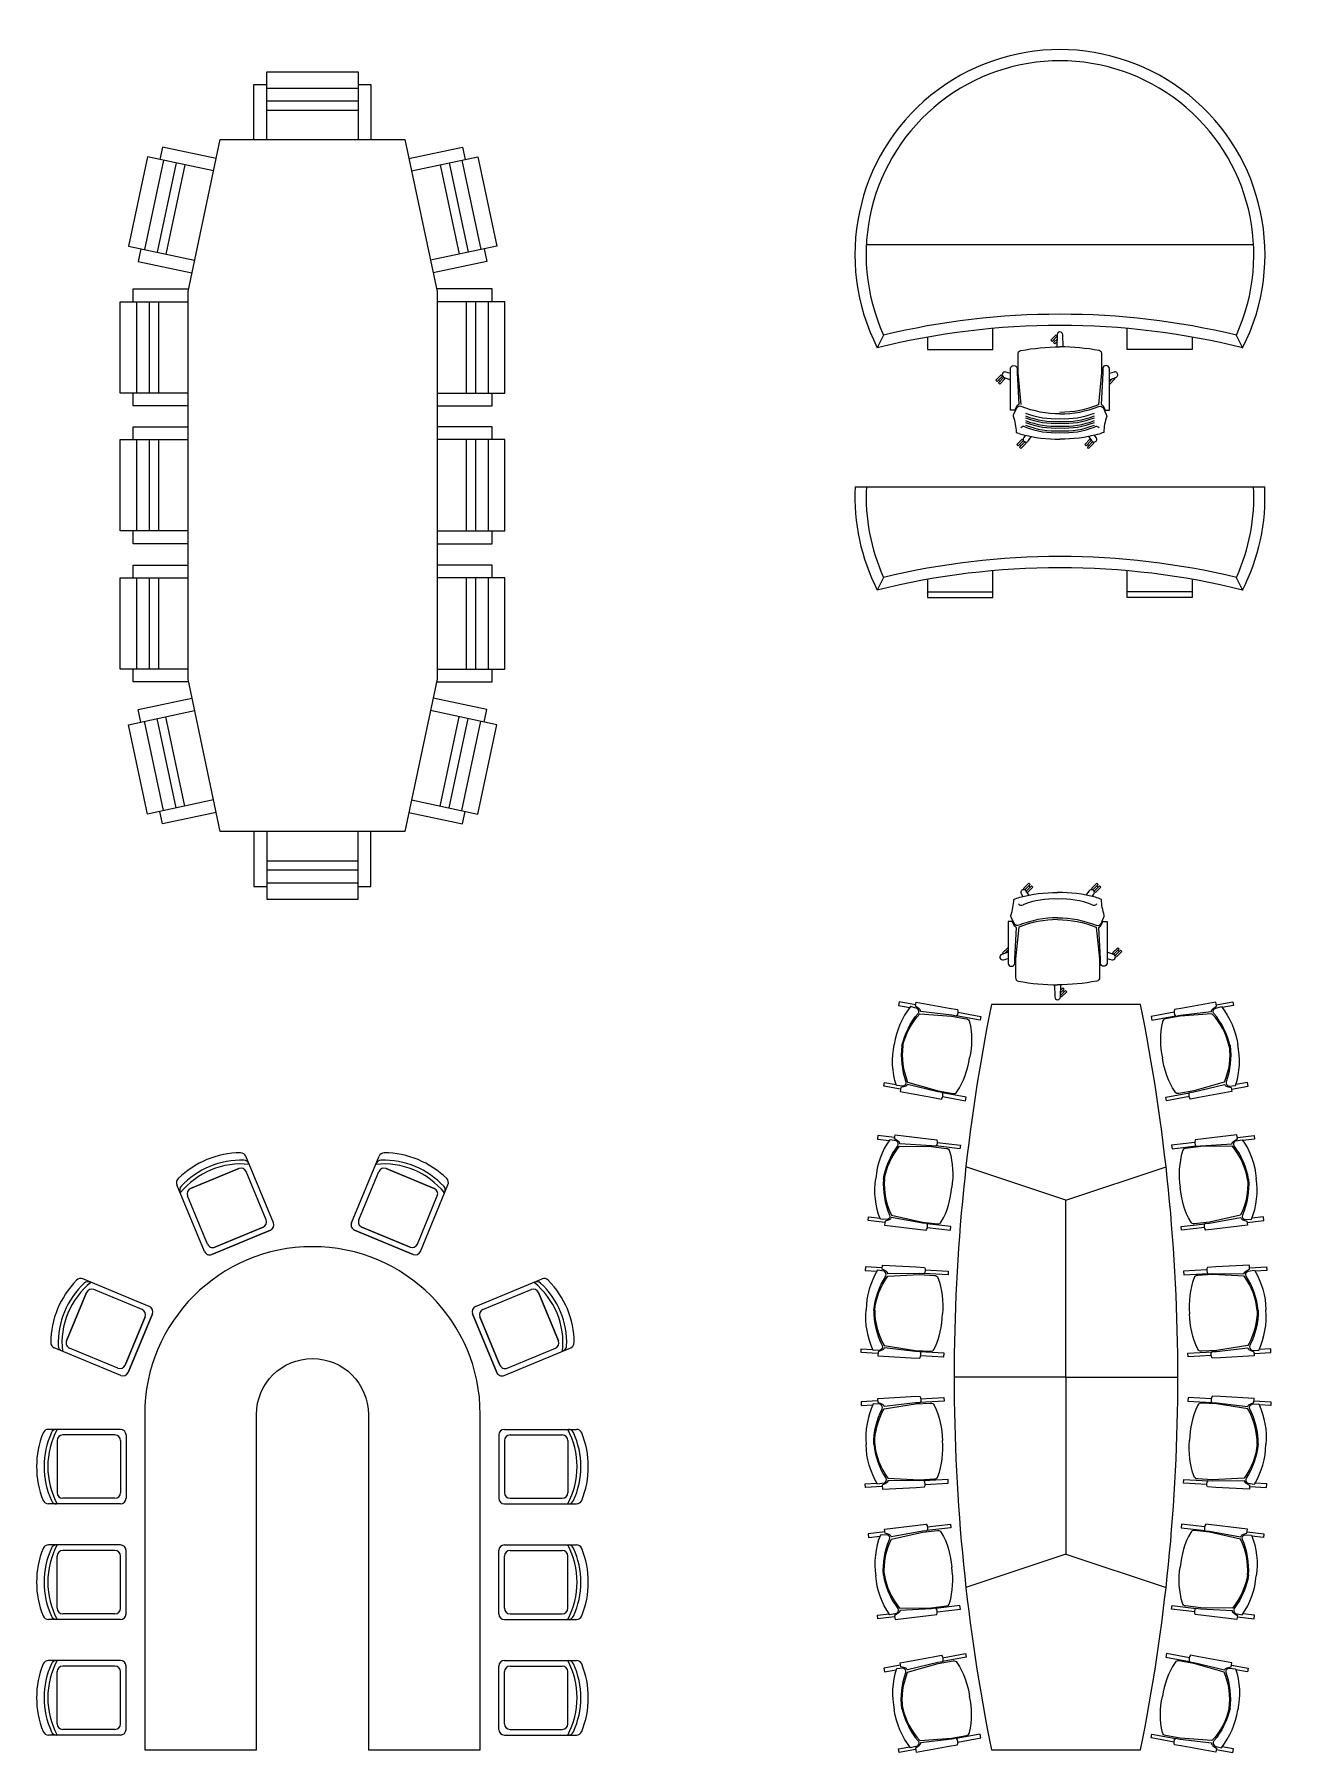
# Model space of a CAD drawing. Header units: millimetres. Extents: x 3122 to 31499, y 2297 to 20525.
# Drawn here: x 7998 to 14716, y 2316 to 11535 of the extents above; entities that cross this region are included whole.
import ezdxf

# ---------------------------------------------------------------- set-up
doc = ezdxf.new("R2010")
doc.units = ezdxf.units.MM
doc.layers.add('dwgmodels.com', color=250, linetype='Continuous')

# ---------------------------------------------------------------- blocks, each defined once
blk = doc.blocks.new('furn office 09_dwgmodels.com')
at = {"color": 0}
for p, q in [((-1038.9, -1046), (1037.9, -1046)), ((-946.1, -1531.8), (-979.8, -1600)), ((-710, -1542.6), (-710, -1610)), ((-360, -1610), (-360, -1496)), ((-35.4, -1558.3), (-28.3, -1565.4)), ((360, -1610), (360, -1496)), ((710, -1542.6), (710, -1610)), ((946.1, -1531.8), (979.8, -1600)), ((-710, -1610), (-360, -1610)), ((710, -1610), (360, -1610)), ((-330.4, -1773.3), (-323.3, -1780.4)), ((265, -1778.6), (266.7, -1780.4)), ((-217, -2119), (-210, -2126)), ((146.8, -2118.8), (153.9, -2125.9)), ((-1098.7, -2346), (1098.7, -2346)), ((-946.1, -2831.8), (-979.8, -2900)), ((-710, -2842.6), (-710, -2940)), ((-360, -2940), (-360, -2796)), ((360, -2940), (360, -2796)), ((710, -2842.6), (710, -2940)), ((946.1, -2831.8), (979.8, -2900)), ((-710, -2910), (-360, -2910)), ((-710, -2940), (-360, -2940)), ((710, -2910), (360, -2910)), ((710, -2940), (360, -2940))]:
    blk.add_line(p, q, dxfattribs=at)
for points in [[(-15.2, -1536), (-21.2, -1530), (-49.5, -1558.3)], [(-49.5, -1558.3), (-42.4, -1565.4), (-15.3, -1538.2)], [(-28.3, -1579.5), (-35.4, -1572.4), (-15.8, -1552.8)], [(-16.2, -1567.5), (-28.3, -1579.5)], [(265, -1782.1), (282.4, -1764.6)], [(266.7, -1794.5), (265, -1792.8)], [(290.5, -1761.7), (295, -1766.2), (266.7, -1794.5)]]:
    blk.add_lwpolyline(points, dxfattribs=at)
for points in [[(17.2, -1595.1), (15, -1530, 1), (-15, -1530), (-17.2, -1595.1, -0.488714)], [(-207.6, -1904.4), (-225, -1735), (-225, -1635, -0.414214), (-210, -1615, -0.046652), (0, -1594.9, -0.30894)], [(207.6, -1904.4), (225, -1735), (225, -1635, 0.414214), (210, -1615, 0.046652), (0, -1594.9, 0.30894)], [(-265, -1737.2), (-290.2, -1729.9, 1), (-299.5, -1758.5), (-265, -1771, -0.488714)], [(265, -1771), (299.5, -1758.5, 1), (290.2, -1729.9), (265, -1737.2, -0.488714)], [(0, -1955, -0.096913), (-207.6, -1914.4, 0.398658), (-233.2, -1924.4), (-248.7, -1957.3, 0.121111)], [(0, -1945, 0.096913), (207.6, -1904.4)], [(0, -1955, 0.096913), (207.6, -1914.4, -0.398658), (233.2, -1924.4), (248.7, -1957.3, -0.121111)], [(-248.7, -1957.3, 0.121111), (-250.6, -1966.7, -0.071788), (-235, -2053.6, 0.044073), (-202.5, -2065, 0.070245), (0, -2090, 0.103619)], [(248.7, -1957.3, -0.121111), (250.6, -1966.7, 0.071788), (235, -2053.6, -0.044073), (202.5, -2065, -0.070245), (0, -2090, -0.103619)], [(-185.8, -2069.3), (-194.3, -2082, 1), (-170.1, -2099.6), (-152.2, -2076.6, -0.488714)], [(152.2, -2076.6), (170.1, -2099.6, 1), (194.3, -2082), (185.8, -2069.3, -0.488714)]]:
    blk.add_lwpolyline(points, format="xyb", dxfattribs=at)
for points in [[(-344.5, -1773.3), (-337.4, -1780.4), (-309.1, -1752.1), (-316.2, -1745)], [(-323.3, -1794.5), (-330.4, -1787.4), (-302.1, -1759.1), (-295, -1766.2)], [(-231.2, -2119), (-224.1, -2126), (-195.8, -2097.8), (-202.9, -2090.7)], [(-210, -2140.2), (-217, -2133.1), (-188.7, -2104.8), (-181.7, -2111.9)], [(132.7, -2118.8), (139.7, -2125.9), (168, -2097.6), (160.9, -2090.5)], [(153.9, -2140), (146.8, -2133), (175.1, -2104.7), (182.2, -2111.8)]]:
    blk.add_lwpolyline(points, close=True, dxfattribs=at)
for points in [[(-265, -1935), (-265, -1755), (-265, -1710, -0.867295), (-230, -1710), (-230, -1735), (-220.4, -1903.6, 0.220172), (-233.2, -1914.4), (-242.9, -1935)], [(265, -1935), (265, -1755), (265, -1710, 0.867295), (230, -1710), (230, -1735), (220.4, -1903.6, -0.220172), (233.2, -1914.4), (242.9, -1935)], [(265, -1935), (265, -1755), (265, -1710, 0.867295), (230, -1710), (230, -1735), (220.4, -1903.6, -0.220172), (233.2, -1914.4), (242.9, -1935)]]:
    blk.add_lwpolyline(points, format="xyb", close=True, dxfattribs=at)
for centre, radius, start, end in [((0, -1100), 1100, 332.96431, 207.03569), ((0, -1100), 1040, 335.46973, 204.53027), ((0, -5480), 4060, 76.52404, 103.47596), ((0, -5540), 4060, 76.03501, 103.96499), ((-195, -2040), 18, 56.30993, 146.30993), ((-24.9, -1548.1), 432.6, 248.27765, 273.3003), ((-24.9, -1563.1), 432.6, 248.27765, 273.3003), ((-24.9, -1573.1), 432.6, 248.27765, 273.3003), ((-24.9, -1588.1), 432.6, 248.27765, 273.3003), ((-24.9, -1598.1), 432.6, 248.27765, 273.3003), ((-24.9, -1613.1), 432.6, 248.27765, 273.3003), ((-24.9, -1623.1), 432.6, 248.27765, 273.3003), ((24.9, -1548.1), 432.6, 266.6997, 291.72235), ((24.9, -1563.1), 432.6, 266.6997, 291.72235), ((24.9, -1573.1), 432.6, 266.6997, 291.72235), ((24.9, -1588.1), 432.6, 266.6997, 291.72235), ((24.9, -1598.1), 432.6, 266.6997, 291.72235), ((24.9, -1613.1), 432.6, 266.6997, 291.72235), ((24.9, -1623.1), 432.6, 266.6997, 291.72235), ((195, -2040), 18, 33.69007, 123.69007), ((0, -2400), 1100, 177.18846, 207.03569), ((0, -2400), 1040, 177.02612, 204.53027), ((0, -2400), 1040, 335.46973, 2.97388), ((0, -2400), 1100, 332.96431, 2.81154), ((0, -6780), 4060, 76.52404, 103.47596), ((0, -6840), 4060, 76.03501, 103.96499)]:
    blk.add_arc(centre, radius, start, end, dxfattribs=at)
blk = doc.blocks.new('table 0512')
at = {"color": 0}
for p, q in [((-191.8, 2628.8), (-198.9, 2635.9)), ((172, 2629), (165, 2636)), ((-310, 2288.6), (-311.7, 2290.4)), ((285.4, 2283.3), (278.3, 2290.4)), ((-9.6, 2068.3), (-16.7, 2075.4)), ((0, 950), (-536.7, 1128.9)), ((0, 950), (536.7, 1128.9)), ((0, 0), (0, 950)), ((0, 0), (0, 950)), ((0, 0), (-600, 0)), ((0, 0), (0, -950)), ((0, 0), (600, 0)), ((0, 0), (0, -950)), ((0, -950), (-536.7, -1128.9)), ((0, -950), (536.7, -1128.9))]:
    blk.add_line(p, q, dxfattribs=at)
for points in [[(-293.7, 2467.3, -0.121111), (-295.6, 2476.7, 0.071788), (-280, 2563.6, -0.044073), (-247.5, 2575, -0.070245), (-45, 2600, -0.103619)], [(-197.2, 2586.6), (-215.1, 2609.6, 1), (-239.3, 2592), (-230.8, 2579.3, -0.488714)], [(203.7, 2467.3, 0.121111), (205.6, 2476.7, -0.071788), (190, 2563.6, 0.044073), (157.5, 2575, 0.070245), (-45, 2600, 0.103619)], [(140.8, 2579.3), (149.3, 2592, 1), (125.1, 2609.6), (107.2, 2586.6, -0.488714)], [(-45, 2465, 0.096913), (-252.6, 2424.4, -0.398658), (-278.2, 2434.4), (-293.7, 2467.3, -0.121111)], [(-252.6, 2414.4), (-270, 2245), (-270, 2145, 0.414214), (-255, 2125, 0.046652), (-45, 2104.9, 0.30894)], [(-45, 2455, 0.096913), (-252.6, 2414.4)], [(-45, 2465, -0.096913), (162.6, 2424.4, 0.398658), (188.2, 2434.4), (203.7, 2467.3, 0.121111)], [(-45, 2455, -0.096913), (162.6, 2414.4)], [(162.6, 2414.4), (180, 2245), (180, 2145, -0.414214), (165, 2125, -0.046652), (-45, 2104.9, -0.30894)], [(-310, 2281), (-344.5, 2268.5, 1), (-335.2, 2239.9), (-310, 2247.2, -0.488714)], [(220, 2247.2), (245.2, 2239.9, 1), (254.5, 2268.5), (220, 2281, -0.488714)], [(-62.2, 2105.1), (-60, 2040, 1), (-30, 2040), (-27.8, 2105.1, -0.488714)], [(-880.6, 1777.1, -0.119401), (-793, 1952, 0.398658), (-798.3, 1979), (-833.7, 1988.2, 0.13244), (-921.1, 1785.5)], [(-875.6, 1776.2, -0.129806), (-783.2, 1950.2), (-613.4, 1937.3), (-533.2, 1922.8, -0.30894), (-517.1, 1907, -0.113102), (-517.6, 1712.8)], [(875.6, 1776.2, 0.129806), (783.2, 1950.2), (613.4, 1937.3), (533.2, 1922.8, 0.30894), (517.1, 1907, 0.113102), (517.6, 1712.8)], [(880.6, 1777.1, 0.119401), (793, 1952, -0.398658), (798.3, 1979), (833.7, 1988.2, -0.13244), (921.1, 1785.5)], [(-880.2, 1779.3, 0.119401), (-859.2, 1584.9, -0.398658), (-873.6, 1561.4), (-910, 1565.1, -0.13244), (-921.1, 1785.5)], [(-875.2, 1778.4, 0.129806), (-849.4, 1583.1), (-685.8, 1535.9), (-605.5, 1521.5, 0.30894), (-585, 1530.7, 0.113102), (-517.6, 1712.8)], [(875.2, 1778.4, -0.129806), (849.4, 1583.1), (685.8, 1535.9), (605.5, 1521.5, -0.30894), (585, 1530.7, -0.113102), (517.6, 1712.8)], [(880.2, 1779.3, -0.119401), (859.2, 1584.9, 0.398658), (873.6, 1561.4), (910, 1565.1, 0.13244), (921.1, 1785.5)], [(-979.4, 1060.6, -0.119401), (-903, 1240.6, 0.398658), (-909.9, 1267.2), (-945.8, 1274.3, 0.13244), (-1020.4, 1066.5)], [(-974.4, 1060, -0.129806), (-893, 1239.4), (-722.8, 1237.1), (-641.8, 1227.7, -0.30894), (-624.8, 1212.9, -0.113102), (-613.1, 1019.1)], [(974.4, 1060, 0.129806), (893, 1239.4), (722.8, 1237.1), (641.8, 1227.7, 0.30894), (624.8, 1212.9, 0.113102), (613.1, 1019.1)], [(979.4, 1060.6, 0.119401), (903, 1240.6, -0.398658), (909.9, 1267.2), (945.8, 1274.3, -0.13244), (1020.4, 1066.5)], [(-979.2, 1062.8, 0.119401), (-946.1, 870.1, -0.398658), (-959, 845.8), (-995.6, 847.1, -0.13244), (-1020.4, 1066.5)], [(-974.2, 1062.2, 0.129806), (-936.2, 868.9), (-770, 832), (-689, 822.6, 0.30894), (-669, 833.1, 0.113102), (-613.1, 1019.1)], [(974.2, 1062.2, -0.129806), (936.2, 868.9), (770, 832), (689, 822.6, -0.30894), (669, 833.1, -0.113102), (613.1, 1019.1)], [(979.2, 1062.8, -0.119401), (946.1, 870.1, 0.398658), (959, 845.8), (995.6, 847.1, 0.13244), (1020.4, 1066.5)], [(-1031.3, 358, -0.119401), (-966.5, 542.5, 0.398658), (-975.2, 568.6), (-1011.4, 573.3, 0.13244), (-1072.5, 361.2)], [(1031.3, 358, 0.119401), (966.5, 542.5, -0.398658), (975.2, 568.6), (1011.4, 573.3, -0.13244), (1072.5, 361.2)], [(-1026.3, 357.7, -0.129806), (-956.5, 542), (-786.5, 550.5), (-705.1, 546.3, -0.30894), (-687.1, 532.6, -0.113102), (-663.1, 339.9)], [(1026.3, 357.7, 0.129806), (956.5, 542), (786.5, 550.5), (705.1, 546.3, 0.30894), (687.1, 532.6, 0.113102), (663.1, 339.9)], [(-1031.2, 360.2, 0.119401), (-985.8, 169.9, -0.398658), (-997.2, 144.9), (-1033.7, 143.9, -0.13244), (-1072.5, 361.2)], [(-1026.1, 359.9, 0.129806), (-975.9, 169.4), (-807.6, 143.3), (-726.2, 139, 0.30894), (-706.9, 150.8, 0.113102), (-663.1, 339.9)], [(1026.1, 359.9, -0.129806), (975.9, 169.4), (807.6, 143.3), (726.2, 139, -0.30894), (706.9, 150.8, -0.113102), (663.1, 339.9)], [(1031.2, 360.2, -0.119401), (985.8, 169.9, 0.398658), (997.2, 144.9), (1033.7, 143.9, 0.13244), (1072.5, 361.2)], [(-1031.2, -360.2, -0.119401), (-985.8, -169.9, 0.398658), (-997.2, -144.9), (-1033.7, -143.9, 0.13244), (-1072.5, -361.2)], [(-1026.1, -359.9, -0.129806), (-975.9, -169.4), (-807.6, -143.3), (-726.2, -139, -0.30894), (-706.9, -150.8, -0.113102), (-663.1, -339.9)], [(1026.1, -359.9, 0.129806), (975.9, -169.4), (807.6, -143.3), (726.2, -139, 0.30894), (706.9, -150.8, 0.113102), (663.1, -339.9)], [(1031.2, -360.2, 0.119401), (985.8, -169.9, -0.398658), (997.2, -144.9), (1033.7, -143.9, -0.13244), (1072.5, -361.2)], [(-1031.3, -358, 0.119401), (-966.5, -542.5, -0.398658), (-975.2, -568.6), (-1011.4, -573.3, -0.13244), (-1072.5, -361.2)], [(-1026.3, -357.7, 0.129806), (-956.5, -542), (-786.5, -550.5), (-705.1, -546.3, 0.30894), (-687.1, -532.6, 0.113102), (-663.1, -339.9)], [(1026.3, -357.7, -0.129806), (956.5, -542), (786.5, -550.5), (705.1, -546.3, -0.30894), (687.1, -532.6, -0.113102), (663.1, -339.9)], [(1031.3, -358, -0.119401), (966.5, -542.5, 0.398658), (975.2, -568.6), (1011.4, -573.3, 0.13244), (1072.5, -361.2)], [(-974.2, -1062.2, -0.129806), (-936.2, -868.9), (-770, -832), (-689, -822.6, -0.30894), (-669, -833.1, -0.113102), (-613.1, -1019.1)], [(974.2, -1062.2, 0.129806), (936.2, -868.9), (770, -832), (689, -822.6, 0.30894), (669, -833.1, 0.113102), (613.1, -1019.1)], [(-979.2, -1062.8, -0.119401), (-946.1, -870.1, 0.398658), (-959, -845.8), (-995.6, -847.1, 0.13244), (-1020.4, -1066.5)], [(979.2, -1062.8, 0.119401), (946.1, -870.1, -0.398658), (959, -845.8), (995.6, -847.1, -0.13244), (1020.4, -1066.5)], [(-979.4, -1060.6, 0.119401), (-903, -1240.6, -0.398658), (-909.9, -1267.2), (-945.8, -1274.3, -0.13244), (-1020.4, -1066.5)], [(-974.4, -1060, 0.129806), (-893, -1239.4), (-722.8, -1237.1), (-641.8, -1227.7, 0.30894), (-624.8, -1212.9, 0.113102), (-613.1, -1019.1)], [(974.4, -1060, -0.129806), (893, -1239.4), (722.8, -1237.1), (641.8, -1227.7, -0.30894), (624.8, -1212.9, -0.113102), (613.1, -1019.1)], [(979.4, -1060.6, -0.119401), (903, -1240.6, 0.398658), (909.9, -1267.2), (945.8, -1274.3, 0.13244), (1020.4, -1066.5)], [(-880.2, -1779.3, -0.119401), (-859.2, -1584.9, 0.398658), (-873.6, -1561.4), (-910, -1565.1, 0.13244), (-921.1, -1785.5)], [(-875.2, -1778.4, -0.129806), (-849.4, -1583.1), (-685.8, -1535.9), (-605.5, -1521.5, -0.30894), (-585, -1530.7, -0.113102), (-517.6, -1712.8)], [(875.2, -1778.4, 0.129806), (849.4, -1583.1), (685.8, -1535.9), (605.5, -1521.5, 0.30894), (585, -1530.7, 0.113102), (517.6, -1712.8)], [(880.2, -1779.3, 0.119401), (859.2, -1584.9, -0.398658), (873.6, -1561.4), (910, -1565.1, -0.13244), (921.1, -1785.5)], [(-875.6, -1776.2, 0.129806), (-783.2, -1950.2), (-613.4, -1937.3), (-533.2, -1922.8, 0.30894), (-517.1, -1907, 0.113102), (-517.6, -1712.8)], [(875.6, -1776.2, -0.129806), (783.2, -1950.2), (613.4, -1937.3), (533.2, -1922.8, -0.30894), (517.1, -1907, -0.113102), (517.6, -1712.8)], [(-880.6, -1777.1, 0.119401), (-793, -1952, -0.398658), (-798.3, -1979), (-833.7, -1988.2, -0.13244), (-921.1, -1785.5)], [(880.6, -1777.1, -0.119401), (793, -1952, 0.398658), (798.3, -1979), (833.7, -1988.2, 0.13244), (921.1, -1785.5)]]:
    blk.add_lwpolyline(points, format="xyb", dxfattribs=at)
for points in [[(-198.9, 2650), (-191.8, 2643), (-220.1, 2614.7), (-227.2, 2621.8)], [(-177.7, 2628.8), (-184.7, 2635.9), (-213, 2607.6), (-205.9, 2600.5)], [(165, 2650.2), (172, 2643.1), (143.7, 2614.8), (136.7, 2621.9)], [(186.2, 2629), (179.1, 2636), (150.8, 2607.8), (157.9, 2600.7)], [(278.3, 2304.5), (285.4, 2297.4), (257.1, 2269.1), (250, 2276.2)], [(299.5, 2283.3), (292.4, 2290.4), (264.1, 2262.1), (271.2, 2255)]]:
    blk.add_lwpolyline(points, close=True, dxfattribs=at)
for points in [[(-310, 2445), (-310, 2265), (-310, 2220, 0.867295), (-275, 2220), (-275, 2245), (-265.4, 2413.6, -0.220172), (-278.2, 2424.4), (-287.9, 2445)], [(-310, 2445), (-310, 2265), (-310, 2220, 0.867295), (-275, 2220), (-275, 2245), (-265.4, 2413.6, -0.220172), (-278.2, 2424.4), (-287.9, 2445)], [(220, 2445), (220, 2265), (220, 2220, -0.867295), (185, 2220), (185, 2245), (175.4, 2413.6, 0.220172), (188.2, 2424.4), (197.9, 2445)], [(-803.2, 2012.1), (-626, 1980.2), (-581.7, 1972.2, -0.285714), (-587.9, 1937.8), (-612.5, 1942.2), (-780.2, 1962.6, 0.220172), (-788.5, 1977.2), (-807.1, 1990.4)], [(0, 2000), (-400, 2000, 0.049876), (-600, 0, 0.049876), (-400, -2000), (0, -2000), (400, -2000, 0.049876), (600, 0, 0.049876), (400, 2000)], [(803.2, 2012.1), (626, 1980.2), (581.7, 1972.2, 0.285714), (587.9, 1937.8), (612.5, 1942.2), (780.2, 1962.6, -0.220172), (788.5, 1977.2), (807.1, 1990.4)], [(-889.7, 1532), (-712.5, 1500.1), (-668.3, 1492.1, 0.285714), (-662.1, 1526.6), (-686.7, 1531), (-850.9, 1570.4, -0.220172), (-863.8, 1559.6), (-885.8, 1553.7)], [(889.7, 1532), (712.5, 1500.1), (668.3, 1492.1, -0.285714), (662.1, 1526.6), (686.7, 1531), (850.9, 1570.4, 0.220172), (863.8, 1559.6), (885.8, 1553.7)], [(-916.8, 1300), (-738, 1279.2), (-693.3, 1274, -0.285714), (-697.4, 1239.2), (-722.2, 1242.1), (-890.8, 1252, 0.220172), (-900, 1266.1), (-919.4, 1278.1)], [(916.8, 1300), (738, 1279.2), (693.3, 1274, 0.285714), (697.4, 1239.2), (722.2, 1242.1), (890.8, 1252, -0.220172), (900, 1266.1), (919.4, 1278.1)], [(-973.2, 815.4), (-794.4, 794.6), (-749.7, 789.4, 0.285714), (-745.7, 824.2), (-770.5, 827.1), (-936.9, 856.1, -0.220172), (-949.1, 844.6), (-970.7, 837.3)], [(973.2, 815.4), (794.4, 794.6), (749.7, 789.4, -0.285714), (745.7, 824.2), (770.5, 827.1), (936.9, 856.1, 0.220172), (949.1, 844.6), (970.7, 837.3)], [(-984.1, 600.9), (-804.4, 591.5), (-759.4, 589.2, -0.285714), (-761.2, 554.2), (-786.2, 555.5), (-955.1, 554.7, 0.220172), (-965.2, 568.1), (-985.3, 578.8)], [(984.1, 600.9), (804.4, 591.5), (759.4, 589.2, 0.285714), (761.2, 554.2), (786.2, 555.5), (955.1, 554.7, -0.220172), (965.2, 568.1), (985.3, 578.8)], [(-1009.4, 113.7), (-829.7, 104.4), (-784.7, 102, 0.285714), (-782.9, 137), (-807.9, 138.3), (-975.7, 156.6, -0.220172), (-987.2, 144.3), (-1008.3, 135.7)], [(1009.4, 113.7), (829.7, 104.4), (784.7, 102, -0.285714), (782.9, 137), (807.9, 138.3), (975.7, 156.6, 0.220172), (987.2, 144.3), (1008.3, 135.7)], [(-1009.4, -113.7), (-829.7, -104.4), (-784.7, -102, -0.285714), (-782.9, -137), (-807.9, -138.3), (-975.7, -156.6, 0.220172), (-987.2, -144.3), (-1008.3, -135.7)], [(1009.4, -113.7), (829.7, -104.4), (784.7, -102, 0.285714), (782.9, -137), (807.9, -138.3), (975.7, -156.6, -0.220172), (987.2, -144.3), (1008.3, -135.7)], [(-984.1, -600.9), (-804.4, -591.5), (-759.4, -589.2, 0.285714), (-761.2, -554.2), (-786.2, -555.5), (-955.1, -554.7, -0.220172), (-965.2, -568.1), (-985.3, -578.8)], [(984.1, -600.9), (804.4, -591.5), (759.4, -589.2, -0.285714), (761.2, -554.2), (786.2, -555.5), (955.1, -554.7, 0.220172), (965.2, -568.1), (985.3, -578.8)], [(-973.2, -815.4), (-794.4, -794.6), (-749.7, -789.4, -0.285714), (-745.7, -824.2), (-770.5, -827.1), (-936.9, -856.1, 0.220172), (-949.1, -844.6), (-970.7, -837.3)], [(973.2, -815.4), (794.4, -794.6), (749.7, -789.4, 0.285714), (745.7, -824.2), (770.5, -827.1), (936.9, -856.1, -0.220172), (949.1, -844.6), (970.7, -837.3)], [(-916.8, -1300), (-738, -1279.2), (-693.3, -1274, 0.285714), (-697.4, -1239.2), (-722.2, -1242.1), (-890.8, -1252, -0.220172), (-900, -1266.1), (-919.4, -1278.1)], [(916.8, -1300), (738, -1279.2), (693.3, -1274, -0.285714), (697.4, -1239.2), (722.2, -1242.1), (890.8, -1252, 0.220172), (900, -1266.1), (919.4, -1278.1)], [(-889.7, -1532), (-712.5, -1500.1), (-668.3, -1492.1, -0.285714), (-662.1, -1526.6), (-686.7, -1531), (-850.9, -1570.4, 0.220172), (-863.8, -1559.6), (-885.8, -1553.7)], [(889.7, -1532), (712.5, -1500.1), (668.3, -1492.1, 0.285714), (662.1, -1526.6), (686.7, -1531), (850.9, -1570.4, -0.220172), (863.8, -1559.6), (885.8, -1553.7)], [(-803.2, -2012.1), (-626, -1980.2), (-581.7, -1972.2, 0.285714), (-587.9, -1937.8), (-612.5, -1942.2), (-780.2, -1962.6, -0.220172), (-788.5, -1977.2), (-807.1, -1990.4)], [(803.2, -2012.1), (626, -1980.2), (581.7, -1972.2, -0.285714), (587.9, -1937.8), (612.5, -1942.2), (780.2, -1962.6, 0.220172), (788.5, -1977.2), (807.1, -1990.4)]]:
    blk.add_lwpolyline(points, format="xyb", close=True, dxfattribs=at)
for points in [[(-335.5, 2271.7), (-340, 2276.2), (-311.7, 2304.5)], [(-310, 2292.1), (-327.4, 2274.6)], [(-311.7, 2304.5), (-310, 2302.8)], [(-29.8, 2046), (-23.8, 2040), (4.5, 2068.3)], [(4.5, 2068.3), (-2.6, 2075.4), (-29.7, 2048.2)], [(-16.7, 2089.5), (-9.6, 2082.4), (-29.2, 2062.8)], [(-28.8, 2077.5), (-16.7, 2089.5)], [(-806.5, 1998.6), (-895, 2014.5), (-898.6, 1994.9), (-837.2, 1983.8)], [(-580.1, 1957.8), (-457.1, 1935.6), (-460.6, 1915.9), (-588.6, 1939)], [(580.1, 1957.8), (457.1, 1935.6), (460.6, 1915.9), (588.6, 1939)], [(806.5, 1998.6), (895, 2014.5), (898.6, 1994.9), (837.2, 1983.8)], [(-888.1, 1545.9), (-976.6, 1561.8), (-973.1, 1581.5), (-911.7, 1570.5)], [(888.1, 1545.9), (976.6, 1561.8), (973.1, 1581.5), (911.7, 1570.5)], [(-661.7, 1505.1), (-538.7, 1482.9), (-535.1, 1502.6), (-663.1, 1525.6)], [(661.7, 1505.1), (538.7, 1482.9), (535.1, 1502.6), (663.1, 1525.6)], [(-919.3, 1286.3), (-1008.7, 1296.7), (-1011, 1276.8), (-949, 1269.6)], [(919.3, 1286.3), (1008.7, 1296.7), (1011, 1276.8), (949, 1269.6)], [(-690.8, 1259.7), (-566.6, 1245.2), (-569, 1225.3), (-698.1, 1240.4)], [(690.8, 1259.7), (566.6, 1245.2), (569, 1225.3), (698.1, 1240.4)], [(-972.5, 829.4), (-1061.9, 839.8), (-1059.6, 859.6), (-997.6, 852.4)], [(972.5, 829.4), (1061.9, 839.8), (1059.6, 859.6), (997.6, 852.4)], [(-744, 802.8), (-619.9, 788.3), (-617.5, 808.2), (-746.7, 823.2)], [(744, 802.8), (619.9, 788.3), (617.5, 808.2), (746.7, 823.2)], [(-985.7, 587), (-1075.6, 591.7), (-1076.6, 571.7), (-1014.3, 568.5)], [(-756, 575.1), (-631.2, 568.6), (-632.2, 548.6), (-762, 555.4)], [(756, 575.1), (631.2, 568.6), (632.2, 548.6), (762, 555.4)], [(985.7, 587), (1075.6, 591.7), (1076.6, 571.7), (1014.3, 568.5)], [(-1009.5, 127.6), (-1099.4, 132.3), (-1098.4, 152.3), (-1036.1, 149)], [(-779.9, 115.7), (-655, 109.2), (-654, 129.2), (-783.8, 135.9)], [(779.9, 115.7), (655, 109.2), (654, 129.2), (783.8, 135.9)], [(1009.5, 127.6), (1099.4, 132.3), (1098.4, 152.3), (1036.1, 149)], [(-1009.5, -127.6), (-1099.4, -132.3), (-1098.4, -152.3), (-1036.1, -149)], [(-779.9, -115.7), (-655, -109.2), (-654, -129.2), (-783.8, -135.9)], [(779.9, -115.7), (655, -109.2), (654, -129.2), (783.8, -135.9)], [(1009.5, -127.6), (1099.4, -132.3), (1098.4, -152.3), (1036.1, -149)], [(-756, -575.1), (-631.2, -568.6), (-632.2, -548.6), (-762, -555.4)], [(756, -575.1), (631.2, -568.6), (632.2, -548.6), (762, -555.4)], [(-985.7, -587), (-1075.6, -591.7), (-1076.6, -571.7), (-1014.3, -568.5)], [(985.7, -587), (1075.6, -591.7), (1076.6, -571.7), (1014.3, -568.5)], [(-972.5, -829.4), (-1061.9, -839.8), (-1059.6, -859.6), (-997.6, -852.4)], [(-744, -802.8), (-619.9, -788.3), (-617.5, -808.2), (-746.7, -823.2)], [(744, -802.8), (619.9, -788.3), (617.5, -808.2), (746.7, -823.2)], [(972.5, -829.4), (1061.9, -839.8), (1059.6, -859.6), (997.6, -852.4)], [(-919.3, -1286.3), (-1008.7, -1296.7), (-1011, -1276.8), (-949, -1269.6)], [(-690.8, -1259.7), (-566.6, -1245.2), (-569, -1225.3), (-698.1, -1240.4)], [(690.8, -1259.7), (566.6, -1245.2), (569, -1225.3), (698.1, -1240.4)], [(919.3, -1286.3), (1008.7, -1296.7), (1011, -1276.8), (949, -1269.6)], [(-888.1, -1545.9), (-976.6, -1561.8), (-973.1, -1581.5), (-911.7, -1570.5)], [(-661.7, -1505.1), (-538.7, -1482.9), (-535.1, -1502.6), (-663.1, -1525.6)], [(661.7, -1505.1), (538.7, -1482.9), (535.1, -1502.6), (663.1, -1525.6)], [(888.1, -1545.9), (976.6, -1561.8), (973.1, -1581.5), (911.7, -1570.5)], [(-580.1, -1957.8), (-457.1, -1935.6), (-460.6, -1915.9), (-588.6, -1939)], [(580.1, -1957.8), (457.1, -1935.6), (460.6, -1915.9), (588.6, -1939)], [(-806.5, -1998.6), (-895, -2014.5), (-898.6, -1994.9), (-837.2, -1983.8)], [(806.5, -1998.6), (895, -2014.5), (898.6, -1994.9), (837.2, -1983.8)]]:
    blk.add_lwpolyline(points, dxfattribs=at)
for centre, radius, start, end in [((-240, 2550), 18, 213.69007, 303.69007), ((-69.9, 2133.1), 432.6, 86.6997, 111.72235), ((-20.1, 2133.1), 432.6, 68.27765, 93.3003), ((150, 2550), 18, 236.30993, 326.30993)]:
    blk.add_arc(centre, radius, start, end, dxfattribs=at)
blk = doc.blocks.new('table 01512')
at = {"color": 0, "ltscale": 10}
for p, q in [((-209.4, 128.1), (-357.4, 485.4)), ((-209.4, 128.1), (-357.4, 485.4)), ((209.4, 128.1), (357.4, 485.4)), ((209.4, 128.1), (357.4, 485.4)), ((-653.6, 312.1), (-394.9, 419.3)), ((-394.9, 419.3), (-653.6, 312.1)), ((-248.6, 144.4), (-355.7, 403.1)), ((-248.6, 144.4), (-355.7, 403.1)), ((248.6, 144.4), (355.7, 403.1)), ((248.6, 144.4), (355.7, 403.1)), ((394.9, 419.3), (653.6, 312.1)), ((653.6, 312.1), (394.9, 419.3)), ((-578.9, -24.9), (-726.9, 332.3)), ((-578.9, -24.9), (-726.9, 332.3)), ((578.9, -24.9), (726.9, 332.3)), ((578.9, -24.9), (726.9, 332.3)), ((-562.7, 14.3), (-669.9, 272.9)), ((-562.7, 14.3), (-669.9, 272.9)), ((562.7, 14.3), (669.9, 272.9)), ((562.7, 14.3), (669.9, 272.9)), ((-523.5, -2), (-264.8, 105.2)), ((-264.8, 105.2), (-523.5, -2)), ((264.8, 105.2), (523.5, -2)), ((523.5, -2), (264.8, 105.2)), ((-539.7, -41.2), (-225.6, 88.9)), ((-225.6, 88.9), (-539.7, -41.2)), ((225.6, 88.9), (539.7, -41.2)), ((539.7, -41.2), (225.6, 88.9)), ((-875.1, -321.1), (-1232.3, -173.1)), ((-875.1, -321.1), (-1232.3, -173.1)), ((875.1, -321.1), (1232.3, -173.1)), ((875.1, -321.1), (1232.3, -173.1)), ((-1319.3, -505.1), (-1212.1, -246.4)), ((-1212.1, -246.4), (-1319.3, -505.1)), ((-914.3, -337.3), (-1172.9, -230.1)), ((-914.3, -337.3), (-1172.9, -230.1)), ((914.3, -337.3), (1172.9, -230.1)), ((914.3, -337.3), (1172.9, -230.1)), ((1212.1, -246.4), (1319.3, -505.1)), ((1319.3, -505.1), (1212.1, -246.4)), ((-988.9, -674.4), (-858.8, -360.3)), ((-858.8, -360.3), (-988.9, -674.4)), ((858.8, -360.3), (988.9, -674.4)), ((988.9, -674.4), (858.8, -360.3)), ((-1005.2, -635.2), (-898, -376.5)), ((-898, -376.5), (-1005.2, -635.2)), ((898, -376.5), (1005.2, -635.2)), ((1005.2, -635.2), (898, -376.5)), ((-1028.1, -690.6), (-1385.4, -542.6)), ((-1028.1, -690.6), (-1385.4, -542.6)), ((-1044.4, -651.4), (-1303.1, -544.3)), ((-1044.4, -651.4), (-1303.1, -544.3)), ((1028.1, -690.6), (1385.4, -542.6)), ((1028.1, -690.6), (1385.4, -542.6)), ((1044.4, -651.4), (1303.1, -544.3)), ((1044.4, -651.4), (1303.1, -544.3)), ((-1030, -980), (-1416.7, -980)), ((-1060, -1010), (-1340, -1010)), ((-1000, -1010), (-1000, -1350)), ((1000, -1010), (1000, -1350)), ((1030, -980), (1416.7, -980)), ((1060, -1010), (1340, -1010)), ((-1370, -1040), (-1370, -1320)), ((-1030, -1040), (-1030, -1320)), ((1030, -1040), (1030, -1320)), ((1370, -1040), (1370, -1320)), ((-1030, -1380), (-1416.7, -1380)), ((-1060, -1350), (-1340, -1350)), ((1030, -1380), (1416.7, -1380)), ((1060, -1350), (1340, -1350)), ((-1030, -1600), (-1416.7, -1600)), ((-1060, -1630), (-1340, -1630)), ((-1000, -1970), (-1000, -1630)), ((1000, -1970), (1000, -1630)), ((1030, -1600), (1416.7, -1600)), ((1060, -1630), (1340, -1630)), ((-1370, -1940), (-1370, -1660)), ((-1030, -1940), (-1030, -1660)), ((1030, -1940), (1030, -1660)), ((1370, -1940), (1370, -1660)), ((-1030, -2000), (-1416.7, -2000)), ((-1060, -1970), (-1340, -1970)), ((1030, -2000), (1416.7, -2000)), ((1060, -1970), (1340, -1970)), ((-1030, -2220), (-1416.7, -2220)), ((-1370, -2560), (-1370, -2280)), ((-1060, -2250), (-1340, -2250)), ((-1030, -2560), (-1030, -2280)), ((-1000, -2590), (-1000, -2250)), ((1000, -2590), (1000, -2250)), ((1030, -2220), (1416.7, -2220)), ((1030, -2560), (1030, -2280)), ((1060, -2250), (1340, -2250)), ((1370, -2560), (1370, -2280)), ((-1030, -2620), (-1416.7, -2620)), ((-1060, -2590), (-1340, -2590)), ((1030, -2620), (1416.7, -2620)), ((1060, -2590), (1340, -2590))]:
    blk.add_line(p, q, dxfattribs=at)
blk.add_lwpolyline([(900, -2700), (900, -900, 1), (-900, -900), (-900, -2700), (-300, -2700), (-300, -900, -1), (300, -900), (300, -2700)], format="xyb", close=True, dxfattribs=at)
for centre, radius, start, end in [((-382.7, 23.9), 480, 90.3039, 134.6961), ((-382.7, 23.9), 480, 90.3039, 134.6961), ((-382.7, 23.9), 440, 88.00372, 136.99628), ((-382.7, 23.9), 440, 88.00372, 136.99628), ((-385.1, 473.9), 30, 22.5, 90.3039), ((-385.1, 473.9), 30, 22.5, 90.3039), ((-368.4, 433.6), 30, 22.5, 88.00372), ((-368.4, 433.6), 30, 22.5, 88.00372), ((368.4, 433.6), 30, 91.99628, 157.5), ((368.4, 433.6), 30, 91.99628, 157.5), ((385.1, 473.9), 30, 89.6961, 157.5), ((385.1, 473.9), 30, 89.6961, 157.5), ((382.7, 23.9), 440, 43.00372, 91.99628), ((382.7, 23.9), 440, 43.00372, 91.99628), ((382.7, 23.9), 480, 45.3039, 89.6961), ((382.7, 23.9), 480, 45.3039, 89.6961), ((-382.7, 23.9), 420, 84.06311, 140.93689), ((-382.7, 23.9), 420, 84.06311, 140.93689), ((-383.5, 391.6), 30, 22.5, 112.5), ((-383.5, 391.6), 30, 22.5, 112.5), ((382.7, 23.9), 420, 39.06311, 95.93689), ((382.7, 23.9), 420, 39.06311, 95.93689), ((383.5, 391.6), 30, 67.5, 157.5), ((383.5, 391.6), 30, 67.5, 157.5), ((-699.2, 343.8), 30, 134.6961, 202.5), ((-699.2, 343.8), 30, 134.6961, 202.5), ((-682.5, 303.5), 30, 136.99628, 202.5), ((-682.5, 303.5), 30, 136.99628, 202.5), ((-642.1, 284.4), 30, 112.5, 202.5), ((-642.1, 284.4), 30, 112.5, 202.5), ((642.1, 284.4), 30, 337.5, 67.5), ((642.1, 284.4), 30, 337.5, 67.5), ((682.5, 303.5), 30, 337.5, 43.00372), ((682.5, 303.5), 30, 337.5, 43.00372), ((699.2, 343.8), 30, 337.5, 45.3039), ((699.2, 343.8), 30, 337.5, 45.3039), ((-276.3, 132.9), 30, 292.5, 22.5), ((-276.3, 132.9), 30, 292.5, 22.5), ((-237.1, 116.7), 30, 292.5, 22.5), ((-237.1, 116.7), 30, 292.5, 22.5), ((237.1, 116.7), 30, 157.5, 247.5), ((237.1, 116.7), 30, 157.5, 247.5), ((276.3, 132.9), 30, 157.5, 247.5), ((276.3, 132.9), 30, 157.5, 247.5), ((-535, 25.7), 30, 202.5, 292.5), ((-535, 25.7), 30, 202.5, 292.5), ((535, 25.7), 30, 247.5, 337.5), ((535, 25.7), 30, 247.5, 337.5), ((-551.2, -13.5), 30, 202.5, 292.5), ((-551.2, -13.5), 30, 202.5, 292.5), ((551.2, -13.5), 30, 247.5, 337.5), ((551.2, -13.5), 30, 247.5, 337.5), ((-923.9, -517.3), 480, 135.3039, 179.6961), ((-923.9, -517.3), 480, 135.3039, 179.6961), ((-1243.8, -200.8), 30, 67.5, 135.3039), ((-1243.8, -200.8), 30, 67.5, 135.3039), ((1243.8, -200.8), 30, 44.6961, 112.5), ((1243.8, -200.8), 30, 44.6961, 112.5), ((923.9, -517.3), 480, 0.3039, 44.6961), ((923.9, -517.3), 480, 0.3039, 44.6961), ((-923.9, -517.3), 440, 133.00372, 181.99628), ((-923.9, -517.3), 440, 133.00372, 181.99628), ((-923.9, -517.3), 420, 129.06311, 185.93689), ((-923.9, -517.3), 420, 129.06311, 185.93689), ((-1203.5, -217.5), 30, 67.5, 133.00372), ((-1203.5, -217.5), 30, 67.5, 133.00372), ((-1184.4, -257.9), 30, 67.5, 157.5), ((-1184.4, -257.9), 30, 67.5, 157.5), ((1184.4, -257.9), 30, 22.5, 112.5), ((1184.4, -257.9), 30, 22.5, 112.5), ((923.9, -517.3), 420, 354.06311, 50.93689), ((923.9, -517.3), 420, 354.06311, 50.93689), ((1203.5, -217.5), 30, 46.99628, 112.5), ((1203.5, -217.5), 30, 46.99628, 112.5), ((923.9, -517.3), 440, 358.00372, 46.99628), ((923.9, -517.3), 440, 358.00372, 46.99628), ((-925.7, -365), 30, 337.5, 67.5), ((-925.7, -365), 30, 337.5, 67.5), ((-886.5, -348.8), 30, 337.5, 67.5), ((-886.5, -348.8), 30, 337.5, 67.5), ((886.5, -348.8), 30, 112.5, 202.5), ((886.5, -348.8), 30, 112.5, 202.5), ((925.7, -365), 30, 112.5, 202.5), ((925.7, -365), 30, 112.5, 202.5), ((-1373.9, -514.9), 30, 179.6961, 247.5), ((-1373.9, -514.9), 30, 179.6961, 247.5), ((-1333.6, -531.6), 30, 181.99628, 247.5), ((-1333.6, -531.6), 30, 181.99628, 247.5), ((-1291.6, -516.5), 30, 157.5, 247.5), ((-1291.6, -516.5), 30, 157.5, 247.5), ((1291.6, -516.5), 30, 292.5, 22.5), ((1291.6, -516.5), 30, 292.5, 22.5), ((1333.6, -531.6), 30, 292.5, 358.00372), ((1333.6, -531.6), 30, 292.5, 358.00372), ((1373.9, -514.9), 30, 292.5, 0.3039), ((1373.9, -514.9), 30, 292.5, 0.3039), ((-1032.9, -623.7), 30, 247.5, 337.5), ((-1032.9, -623.7), 30, 247.5, 337.5), ((1032.9, -623.7), 30, 202.5, 292.5), ((1032.9, -623.7), 30, 202.5, 292.5), ((-1016.7, -662.9), 30, 247.5, 337.5), ((-1016.7, -662.9), 30, 247.5, 337.5), ((1016.7, -662.9), 30, 202.5, 292.5), ((1016.7, -662.9), 30, 202.5, 292.5), ((-1000, -1180), 480, 157.8039, 202.1961), ((-1416.7, -1010), 30, 90, 157.8039), ((-1000, -1180), 440, 155.50372, 204.49628), ((-1000, -1180), 420, 151.56311, 208.43689), ((-1373.1, -1010), 30, 90, 155.50372), ((-1340, -1040), 30, 90, 180), ((-1060, -1040), 30, 0, 90), ((-1030, -1010), 30, 0, 90), ((1030, -1010), 30, 90, 180), ((1060, -1040), 30, 90, 180), ((1340, -1040), 30, 0, 90), ((1000, -1180), 420, 331.56311, 28.43689), ((1373.1, -1010), 30, 24.49628, 90), ((1000, -1180), 440, 335.50372, 24.49628), ((1416.7, -1010), 30, 22.1961, 90), ((1000, -1180), 480, 337.8039, 22.1961), ((-1416.7, -1350), 30, 202.1961, 270), ((-1373.1, -1350), 30, 204.49628, 270), ((-1340, -1320), 30, 180, 270), ((-1060, -1320), 30, 270, 0), ((-1030, -1350), 30, 270, 0), ((1030, -1350), 30, 180, 270), ((1060, -1320), 30, 180, 270), ((1340, -1320), 30, 270, 0), ((1373.1, -1350), 30, 270, 335.50372), ((1416.7, -1350), 30, 270, 337.8039), ((-1000, -1800), 480, 157.8039, 202.1961), ((-1416.7, -1630), 30, 90, 157.8039), ((-1000, -1800), 440, 155.50372, 204.49628), ((-1000, -1800), 420, 151.56311, 208.43689), ((-1373.1, -1630), 30, 90, 155.50372), ((-1340, -1660), 30, 90, 180), ((-1060, -1660), 30, 0, 90), ((-1030, -1630), 30, 0, 90), ((1030, -1630), 30, 90, 180), ((1060, -1660), 30, 90, 180), ((1340, -1660), 30, 0, 90), ((1000, -1800), 420, 331.56311, 28.43689), ((1373.1, -1630), 30, 24.49628, 90), ((1000, -1800), 440, 335.50372, 24.49628), ((1416.7, -1630), 30, 22.1961, 90), ((1000, -1800), 480, 337.8039, 22.1961), ((-1416.7, -1970), 30, 202.1961, 270), ((-1373.1, -1970), 30, 204.49628, 270), ((-1340, -1940), 30, 180, 270), ((-1060, -1940), 30, 270, 0), ((-1030, -1970), 30, 270, 0), ((1030, -1970), 30, 180, 270), ((1060, -1940), 30, 180, 270), ((1340, -1940), 30, 270, 0), ((1373.1, -1970), 30, 270, 335.50372), ((1416.7, -1970), 30, 270, 337.8039), ((-1000, -2420), 480, 157.8039, 202.1961), ((-1416.7, -2250), 30, 90, 157.8039), ((-1000, -2420), 440, 155.50372, 204.49628), ((-1000, -2420), 420, 151.56311, 208.43689), ((-1373.1, -2250), 30, 90, 155.50372), ((-1340, -2280), 30, 90, 180), ((-1060, -2280), 30, 0, 90), ((-1030, -2250), 30, 0, 90), ((1030, -2250), 30, 90, 180), ((1060, -2280), 30, 90, 180), ((1340, -2280), 30, 0, 90), ((1000, -2420), 420, 331.56311, 28.43689), ((1373.1, -2250), 30, 24.49628, 90), ((1000, -2420), 440, 335.50372, 24.49628), ((1416.7, -2250), 30, 22.1961, 90), ((1000, -2420), 480, 337.8039, 22.1961), ((-1340, -2560), 30, 180, 270), ((-1060, -2560), 30, 270, 0), ((1060, -2560), 30, 180, 270), ((1340, -2560), 30, 270, 0), ((-1416.7, -2590), 30, 202.1961, 270), ((-1373.1, -2590), 30, 204.49628, 270), ((-1030, -2590), 30, 270, 0), ((1030, -2590), 30, 180, 270), ((1373.1, -2590), 30, 270, 335.50372), ((1416.7, -2590), 30, 270, 337.8039)]:
    blk.add_arc(centre, radius, start, end, dxfattribs=at)
blk = doc.blocks.new('table 0232_dwgmodels.com')
at = {"color": 0}
for points in [[(-245.9, 1857), (-245.9, 2220.1), (244.2, 2220.1), (244.2, 1857)], [(-314.5, 1857), (-314.5, 2151.5), (-245.9, 2151.5)], [(-245.9, 2131.9), (244.2, 2131.9)], [(244.2, 2151.5), (312.8, 2151.5), (312.8, 1857)], [(-245.9, 2063.3), (244.2, 2063.3)], [(-245.9, 2014.3), (244.2, 2014.3)], [(495.2, -1857), (-495.2, -1857), (-668.5, -1039.9), (-668.5, 1039.9), (-495.2, 1857), (495.2, 1857), (668.5, 1039.9), (668.5, -1039.9), (495.2, -1857)], [(-531.2, 1687.3), (-886, 1763), (-988.2, 1283.7), (-632.9, 1208)], [(-517, 1754.5), (-804.6, 1815.8), (-818.9, 1748.7)], [(517, 1754.5), (804.6, 1815.8), (818.9, 1748.7)], [(531.2, 1687.3), (886, 1763), (988.2, 1283.7), (632.9, 1208)], [(-799.8, 1744.6), (-901.9, 1265.3)], [(-732.7, 1730.3), (-834.8, 1251)], [(-684.7, 1720.1), (-786.9, 1240.8)], [(684.7, 1720.1), (786.9, 1240.8)], [(732.7, 1730.3), (834.8, 1251)], [(799.8, 1744.6), (901.9, 1265.3)], [(-921.1, 1269.4), (-935.4, 1202.3), (-647.1, 1140.8)], [(921.1, 1269.4), (935.4, 1202.3), (647.1, 1140.8)], [(-963, 985.7), (-963, 1054.3), (-668.5, 1054.3)], [(963, 985.7), (963, 1054.3), (668.5, 1054.3)], [(-668.5, 495.6), (-1031.6, 495.6), (-1031.6, 985.7), (-668.5, 985.7)], [(-943.4, 495.6), (-943.4, 985.7)], [(-874.8, 495.6), (-874.8, 985.7)], [(-825.8, 495.6), (-825.8, 985.7)], [(668.5, 495.6), (1031.6, 495.6), (1031.6, 985.7), (668.5, 985.7)], [(825.8, 495.6), (825.8, 985.7)], [(874.8, 495.6), (874.8, 985.7)], [(943.4, 495.6), (943.4, 985.7)], [(-668.5, 427), (-963, 427), (-963, 495.6)], [(668.5, 427), (963, 427), (963, 495.6)], [(-963, 245.9), (-963, 314.5), (-668.5, 314.5)], [(963, 245.9), (963, 314.5), (668.5, 314.5)], [(-668.5, -244.2), (-1031.6, -244.2), (-1031.6, 245.9), (-668.5, 245.9)], [(-943.4, -244.2), (-943.4, 245.9)], [(-874.8, -244.2), (-874.8, 245.9)], [(-825.8, -244.2), (-825.8, 245.9)], [(668.5, -244.2), (1031.6, -244.2), (1031.6, 245.9), (668.5, 245.9)], [(825.8, -244.2), (825.8, 245.9)], [(874.8, -244.2), (874.8, 245.9)], [(943.4, -244.2), (943.4, 245.9)], [(-668.5, -312.8), (-963, -312.8), (-963, -244.2)], [(668.5, -312.8), (963, -312.8), (963, -244.2)], [(-963, -495.6), (-963, -427), (-668.5, -427)], [(963, -495.6), (963, -427), (668.5, -427)], [(-668.5, -985.7), (-1031.6, -985.7), (-1031.6, -495.6), (-668.5, -495.6)], [(-943.4, -985.7), (-943.4, -495.6)], [(-874.8, -985.7), (-874.8, -495.6)], [(-825.8, -985.7), (-825.8, -495.6)], [(668.5, -985.7), (1031.6, -985.7), (1031.6, -495.6), (668.5, -495.6)], [(825.8, -985.7), (825.8, -495.6)], [(874.8, -985.7), (874.8, -495.6)], [(943.4, -985.7), (943.4, -495.6)], [(-668.5, -1054.3), (-963, -1054.3), (-963, -985.7)], [(668.5, -1054.3), (963, -1054.3), (963, -985.7)], [(-921.1, -1269.4), (-935.4, -1202.3), (-647.1, -1140.8)], [(921.1, -1269.4), (935.4, -1202.3), (647.1, -1140.8)], [(-531.2, -1687.3), (-886, -1763), (-988.2, -1283.7), (-632.9, -1208)], [(-799.8, -1744.6), (-901.9, -1265.3)], [(-732.7, -1730.3), (-834.8, -1251)], [(-684.7, -1720.1), (-786.9, -1240.8)], [(531.2, -1687.3), (886, -1763), (988.2, -1283.7), (632.9, -1208)], [(684.7, -1720.1), (786.9, -1240.8)], [(732.7, -1730.3), (834.8, -1251)], [(799.8, -1744.6), (901.9, -1265.3)], [(-517, -1754.5), (-804.6, -1815.8), (-818.9, -1748.7)], [(517, -1754.5), (804.6, -1815.8), (818.9, -1748.7)], [(-314.5, -1857), (-314.5, -2151.5), (-245.9, -2151.5)], [(-245.9, -1857), (-245.9, -2220.1), (244.2, -2220.1), (244.2, -1857)], [(244.2, -2151.5), (312.8, -2151.5), (312.8, -1857)], [(-245.9, -2014.3), (244.2, -2014.3)], [(-245.9, -2063.3), (244.2, -2063.3)], [(-245.9, -2131.9), (244.2, -2131.9)]]:
    blk.add_lwpolyline(points, dxfattribs=at)

msp = doc.modelspace()

# ---------------------------------------------------------------- block references
at = {"layer": 'dwgmodels.com'}
for name, p in [('furn office 09_dwgmodels.com', (13500.2, 11453.6)), ('table 0232_dwgmodels.com', (9490.9, 9115.1)), ('table 0512', (13532.5, 4330.5)), ('table 01512', (9490, 5030.5))]:
    msp.add_blockref(name, p, dxfattribs=at)

doc.saveas('drawing.dxf')
